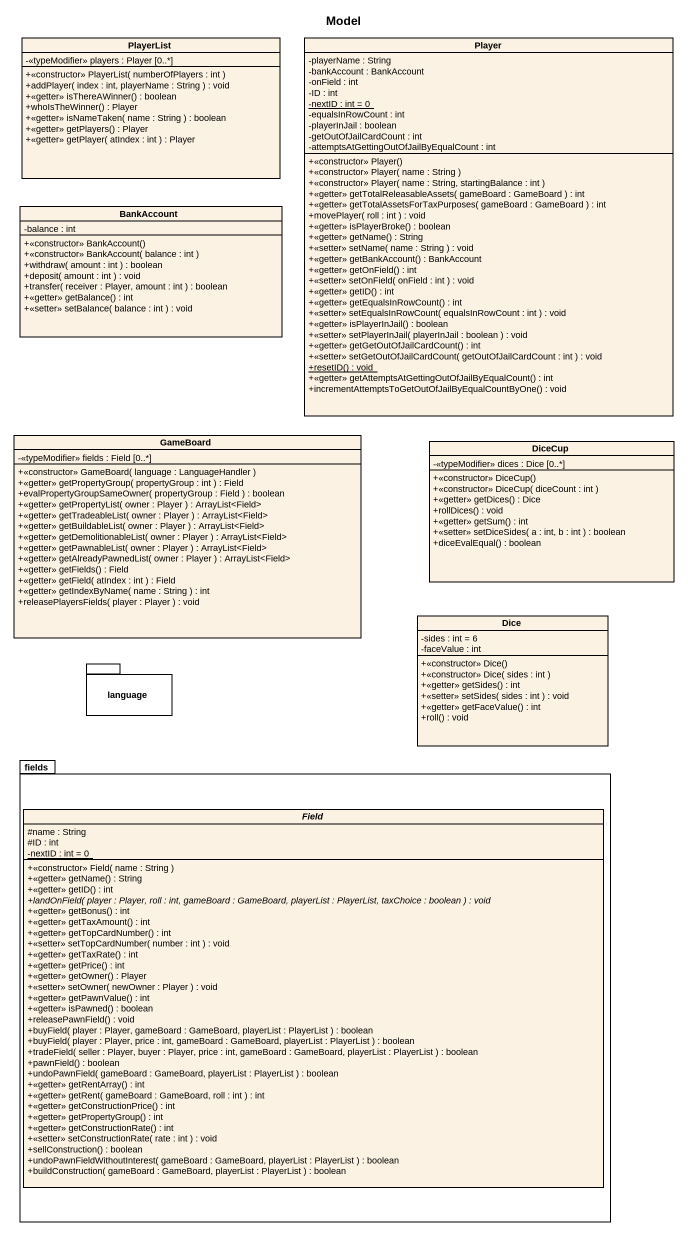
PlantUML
@startuml
title Model
hide circle
hide empty members
skinparam classAttributeIconSize 0
class PlayerList {
  -<<typeModifier>> players : Player [0..*]
  +<<constructor>> PlayerList( numberOfPlayers : int )
  +addPlayer( index : int, playerName : String ) : void
  +<<getter>> isThereAWinner() : boolean
  +whoIsTheWinner() : Player
  +<<getter>> isNameTaken( name : String ) : boolean
  +<<getter>> getPlayers() : Player
  +<<getter>> getPlayer( atIndex : int ) : Player
}
class Player {
  -playerName : String
  -bankAccount : BankAccount
  -onField : int
  -ID : int
  {static} -nextID : int = 0
  -equalsInRowCount : int
  -playerInJail : boolean
  -getOutOfJailCardCount : int
  -attemptsAtGettingOutOfJailByEqualCount : int
  +<<constructor>> Player()
  +<<constructor>> Player( name : String )
  +<<constructor>> Player( name : String, startingBalance : int )
  +<<getter>> getTotalReleasableAssets( gameBoard : GameBoard ) : int
  +<<getter>> getTotalAssetsForTaxPurposes( gameBoard : GameBoard ) : int
  +movePlayer( roll : int ) : void
  +<<getter>> isPlayerBroke() : boolean
  +<<getter>> getName() : String
  +<<setter>> setName( name : String ) : void
  +<<getter>> getBankAccount() : BankAccount
  +<<getter>> getOnField() : int
  +<<setter>> setOnField( onField : int ) : void
  +<<getter>> getID() : int
  +<<getter>> getEqualsInRowCount() : int
  +<<setter>> setEqualsInRowCount( equalsInRowCount : int ) : void
  +<<getter>> isPlayerInJail() : boolean
  +<<setter>> setPlayerInJail( playerInJail : boolean ) : void
  +<<getter>> getGetOutOfJailCardCount() : int
  +<<setter>> setGetOutOfJailCardCount( getOutOfJailCardCount : int ) : void
  {static} +resetID() : void
  +<<getter>> getAttemptsAtGettingOutOfJailByEqualCount() : int
  +incrementAttemptsToGetOutOfJailByEqualCountByOne() : void
}
class BankAccount {
  -balance : int
  +<<constructor>> BankAccount()
  +<<constructor>> BankAccount( balance : int )
  +withdraw( amount : int ) : boolean
  +deposit( amount : int ) : void
  +transfer( receiver : Player, amount : int ) : boolean
  +<<getter>> getBalance() : int
  +<<setter>> setBalance( balance : int ) : void
}
class GameBoard {
  -<<typeModifier>> fields : Field [0..*]
  +<<constructor>> GameBoard( language : LanguageHandler )
  +<<getter>> getPropertyGroup( propertyGroup : int ) : Field
  +evalPropertyGroupSameOwner( propertyGroup : Field ) : boolean
  +<<getter>> getPropertyList( owner : Player ) : ArrayList<Field>
  +<<getter>> getTradeableList( owner : Player ) : ArrayList<Field>
  +<<getter>> getBuildableList( owner : Player ) : ArrayList<Field>
  +<<getter>> getDemolitionableList( owner : Player ) : ArrayList<Field>
  +<<getter>> getPawnableList( owner : Player ) : ArrayList<Field>
  +<<getter>> getAlreadyPawnedList( owner : Player ) : ArrayList<Field>
  +<<getter>> getFields() : Field
  +<<getter>> getField( atIndex : int ) : Field
  +<<getter>> getIndexByName( name : String ) : int
  +releasePlayersFields( player : Player ) : void
}
class DiceCup {
  -<<typeModifier>> dices : Dice [0..*]
  +<<constructor>> DiceCup()
  +<<constructor>> DiceCup( diceCount : int )
  +<<getter>> getDices() : Dice
  +rollDices() : void
  +<<getter>> getSum() : int
  +<<setter>> setDiceSides( a : int, b : int ) : boolean
  +diceEvalEqual() : boolean
}
class Dice {
  -sides : int = 6
  -faceValue : int
  +<<constructor>> Dice()
  +<<constructor>> Dice( sides : int )
  +<<getter>> getSides() : int
  +<<setter>> setSides( sides : int ) : void
  +<<getter>> getFaceValue() : int
  +roll() : void
}
package language {
}
package fields {
  abstract class Field {
    #name : String
    #ID : int
    {static} -nextID : int = 0
    +<<constructor>> Field( name : String )
    +<<getter>> getName() : String
    +<<getter>> getID() : int
    {abstract} +landOnField( player : Player, roll : int, gameBoard : GameBoard, playerList : PlayerList, taxChoice : boolean ) : void
    +<<getter>> getBonus() : int
    +<<getter>> getTaxAmount() : int
    +<<getter>> getTopCardNumber() : int
    +<<setter>> setTopCardNumber( number : int ) : void
    +<<getter>> getTaxRate() : int
    +<<getter>> getPrice() : int
    +<<getter>> getOwner() : Player
    +<<setter>> setOwner( newOwner : Player ) : void
    +<<getter>> getPawnValue() : int
    +<<getter>> isPawned() : boolean
    +releasePawnField() : void
    +buyField( player : Player, gameBoard : GameBoard, playerList : PlayerList ) : boolean
    +buyField( player : Player, price : int, gameBoard : GameBoard, playerList : PlayerList ) : boolean
    +tradeField( seller : Player, buyer : Player, price : int, gameBoard : GameBoard, playerList : PlayerList ) : boolean
    +pawnField() : boolean
    +undoPawnField( gameBoard : GameBoard, playerList : PlayerList ) : boolean
    +<<getter>> getRentArray() : int
    +<<getter>> getRent( gameBoard : GameBoard, roll : int ) : int
    +<<getter>> getConstructionPrice() : int
    +<<getter>> getPropertyGroup() : int
    +<<getter>> getConstructionRate() : int
    +<<setter>> setConstructionRate( rate : int ) : void
    +sellConstruction() : boolean
    +undoPawnFieldWithoutInterest( gameBoard : GameBoard, playerList : PlayerList ) : boolean
    +buildConstruction( gameBoard : GameBoard, playerList : PlayerList ) : boolean
  }
}
@enduml
